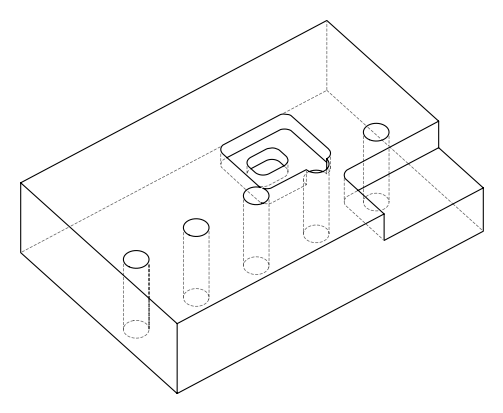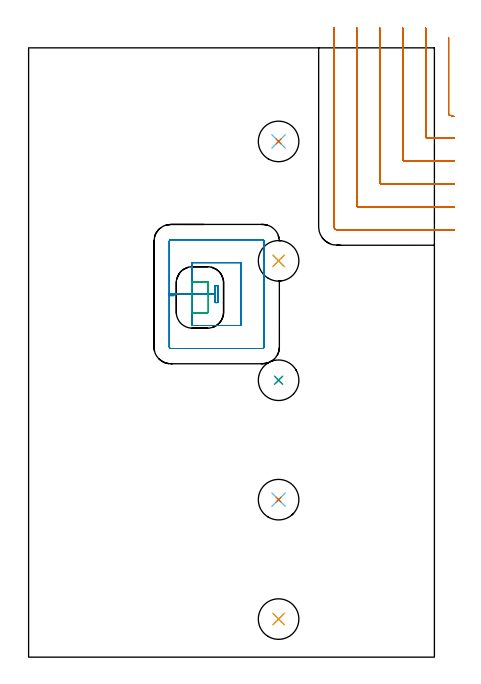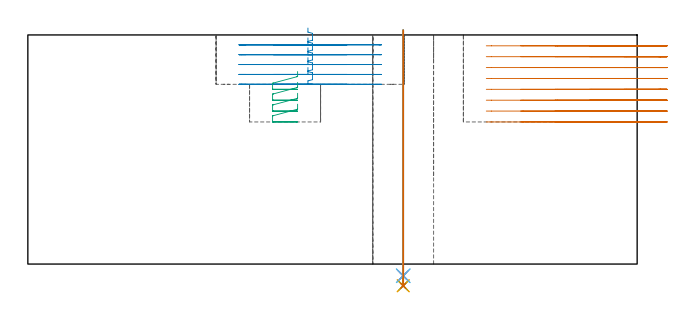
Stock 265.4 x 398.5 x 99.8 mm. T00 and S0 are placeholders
(PLAN: 13 operations, 10 tool changes, 24.9 min)
(1 MILL_CORNER_NOTCH_RECTANGULAR | CORNER_NOTCH_RECTANGULAR | UGT0201_094 | Follow Part, ap 5, ae 75% | 14.25 min | 369204 mm3)
(2 MILL_OPEN_POCKET | POCKET_OPEN | UGT0201_094 | Follow Part, ap 5, ae 75% | 5.32 min | 158393 mm3)
(3 MILL_RECTANGULAR_POCKET | POCKET_RECTANGULAR_STRAIGHT | UGT0201_094 | Follow Part, ap 5, ae 75% | 0.99 min | 18806 mm3)
(4 DRILL_THROUGH_HOLE_FROM_SOLID_MATERIAL | STEP1HOLE | UGT0301_515 | 0.43 min | 11262 mm3)
(5 DRILL_TO_ENLARGE_THROUGH_HOLE | STEP1HOLE | UGT0301_388 | 0.45 min | 43738 mm3)
(6 DRILL_THROUGH_HOLE_FROM_SOLID_MATERIAL_1 | STEP1HOLE_1 | UGT0301_515 | 0.43 min | 11250 mm3)
(7 DRILL_TO_ENLARGE_THROUGH_HOLE_1 | STEP1HOLE_1 | UGT0301_388 | 0.45 min | 43756 mm3)
(8 DRILL_THROUGH_HOLE_FROM_SOLID_MATERIAL_2 | STEP1HOLE_2 | UGT0301_515 | 0.43 min | 11266 mm3)
(9 DRILL_TO_ENLARGE_THROUGH_HOLE_2 | STEP1HOLE_2 | UGT0301_388 | 0.45 min | 43726 mm3)
(10 DRILL_THROUGH_HOLE_FROM_SOLID_MATERIAL_3 | STEP1HOLE_3 | UGT0301_515 | 0.43 min | 9868 mm3)
(11 DRILL_TO_ENLARGE_THROUGH_HOLE_3 | STEP1HOLE_3 | UGT0301_388 | 0.45 min | 38905 mm3)
(12 DRILL_THROUGH_HOLE_FROM_SOLID_MATERIAL_4 | STEP1HOLE_4 | UGT0301_515 | 0.43 min | 11248 mm3)
(13 DRILL_TO_ENLARGE_THROUGH_HOLE_4 | STEP1HOLE_4 | UGT0301_388 | 0.45 min | 43755 mm3)
(TOOL UGT0201_094 | End mill 20 mm | D20 FL38 Z4)
(TOOL UGT0301_515 | Carbide Drill 12.0 mm | D12 PA118 FL101 Z2)
(TOOL UGT0301_388 | Twist Drill 26.5 mm | D26.5 PA118 FL165 Z2)
(OP 1 MILL_CORNER_NOTCH_RECTANGULAR)
G17 G21 G94 G90
T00 M6
G54
G17 G0 G90 X274.7 Y405.176 S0 M3
G43 Z109.8 H0
Z95.062
G94 G1 Y402.176 F250.
Y355.393 F500.
G3 X275.4 Y354.445 R1.
G1 X278.262 Y353.545 F250.
G0 Z109.8
X259.7 Y411.5
Z95.062
G1 Y408.5
Y340.394 F500.
G3 X260.694 Y339.4 R1.
G1 X275.4
X278.4 F250.
G0 Z109.8
X244.7 Y411.5
Z95.062
G1 Y408.5
Y325.394 F500.
G3 X245.694 Y324.4 R1.
G1 X275.4
X278.4 F250.
G0 Z109.8
X229.7 Y411.5
Z95.062
G1 Y408.5
Y310.395 F500.
G3 X230.695 Y309.4 R1.
G1 X275.4
X278.4 F250.
G0 Z109.8
X214.7 Y411.5
Z95.062
G1 Y408.5
Y295.395 F500.
G3 X215.695 Y294.4 R1.
G1 X275.4
X278.4 F250.
G0 Z109.8
X199.7 Y411.5
Z95.062
G1 Y408.5
Y281.6 F500.
G3 X201.9 Y279.4 R2.2
G1 X275.4
X278.4 F250.
G0 Z109.8
X274.7 Y405.176
Z90.325
G1 Y402.176
Y355.393 F500.
G3 X275.4 Y354.445 R1.
G1 X278.262 Y353.545 F250.
G0 Z109.8
X259.7 Y411.5
Z90.325
G1 Y408.5
Y340.394 F500.
G3 X260.694 Y339.4 R1.
G1 X275.4
X278.4 F250.
G0 Z109.8
X244.7 Y411.5
Z90.325
G1 Y408.5
Y325.394 F500.
G3 X245.694 Y324.4 R1.
G1 X275.4
X278.4 F250.
G0 Z109.8
X229.7 Y411.5
Z90.325
G1 Y408.5
Y310.395 F500.
G3 X230.695 Y309.4 R1.
G1 X275.4
X278.4 F250.
G0 Z109.8
X214.7 Y411.5
Z90.325
G1 Y408.5
Y295.395 F500.
G3 X215.695 Y294.4 R1.
G1 X275.4
X278.4 F250.
G0 Z109.8
X199.7 Y411.5
Z90.325
G1 Y408.5
Y281.6 F500.
G3 X201.9 Y279.4 R2.2
G1 X275.4
X278.4 F250.
G0 Z109.8
X274.7 Y405.176
Z85.587
G1 Y402.176
Y355.393 F500.
G3 X275.4 Y354.445 R1.
G1 X278.262 Y353.545 F250.
G0 Z109.8
X259.7 Y411.5
Z85.587
G1 Y408.5
Y340.394 F500.
G3 X260.694 Y339.4 R1.
G1 X275.4
X278.4 F250.
G0 Z109.8
X244.7 Y411.5
Z85.587
G1 Y408.5
Y325.394 F500.
G3 X245.694 Y324.4 R1.
G1 X275.4
X278.4 F250.
G0 Z109.8
X229.7 Y411.5
Z85.587
G1 Y408.5
Y310.395 F500.
G3 X230.695 Y309.4 R1.
G1 X275.4
X278.4 F250.
G0 Z109.8
X214.7 Y411.5
Z85.587
G1 Y408.5
Y295.395 F500.
G3 X215.695 Y294.4 R1.
G1 X275.4
X278.4 F250.
G0 Z109.8
X199.7 Y411.5
Z85.587
G1 Y408.5
Y281.6 F500.
G3 X201.9 Y279.4 R2.2
G1 X275.4
X278.4 F250.
G0 Z109.8
X274.7 Y405.176
Z80.85
G1 Y402.176
Y355.393 F500.
G3 X275.4 Y354.445 R1.
G1 X278.262 Y353.545 F250.
G0 Z109.8
X259.7 Y411.5
Z80.85
G1 Y408.5
Y340.394 F500.
G3 X260.694 Y339.4 R1.
G1 X275.4
X278.4 F250.
G0 Z109.8
X244.7 Y411.5
Z80.85
G1 Y408.5
Y325.394 F500.
G3 X245.694 Y324.4 R1.
G1 X275.4
X278.4 F250.
G0 Z109.8
X229.7 Y411.5
Z80.85
G1 Y408.5
Y310.395 F500.
G3 X230.695 Y309.4 R1.
G1 X275.4
X278.4 F250.
G0 Z109.8
X214.7 Y411.5
Z80.85
G1 Y408.5
Y295.395 F500.
G3 X215.695 Y294.4 R1.
G1 X275.4
X278.4 F250.
G0 Z109.8
X199.7 Y411.5
Z80.85
G1 Y408.5
Y281.6 F500.
G3 X201.9 Y279.4 R2.2
G1 X275.4
X278.4 F250.
G0 Z109.8
X274.7 Y405.176
Z76.112
G1 Y402.176
Y355.393 F500.
G3 X275.4 Y354.445 R1.
G1 X278.262 Y353.545 F250.
G0 Z109.8
X259.7 Y411.5
Z76.112
G1 Y408.5
Y340.394 F500.
G3 X260.694 Y339.4 R1.
G1 X275.4
X278.4 F250.
G0 Z109.8
X244.7 Y411.5
Z76.112
G1 Y408.5
Y325.394 F500.
G3 X245.694 Y324.4 R1.
G1 X275.4
X278.4 F250.
G0 Z109.8
X229.7 Y411.5
Z76.112
G1 Y408.5
Y310.395 F500.
G3 X230.695 Y309.4 R1.
G1 X275.4
X278.4 F250.
G0 Z109.8
X214.7 Y411.5
Z76.112
G1 Y408.5
Y295.395 F500.
G3 X215.695 Y294.4 R1.
G1 X275.4
X278.4 F250.
G0 Z109.8
X199.7 Y411.5
Z76.112
G1 Y408.5
Y281.6 F500.
G3 X201.9 Y279.4 R2.2
G1 X275.4
X278.4 F250.
G0 Z109.8
X274.7 Y405.176
Z71.375
G1 Y402.176
Y355.393 F500.
G3 X275.4 Y354.445 R1.
G1 X278.262 Y353.545 F250.
G0 Z109.8
X259.7 Y411.5
Z71.375
G1 Y408.5
Y340.394 F500.
G3 X260.694 Y339.4 R1.
G1 X275.4
X278.4 F250.
G0 Z109.8
X244.7 Y411.5
Z71.375
G1 Y408.5
Y325.394 F500.
G3 X245.694 Y324.4 R1.
G1 X275.4
X278.4 F250.
G0 Z109.8
X229.7 Y411.5
Z71.375
G1 Y408.5
Y310.395 F500.
G3 X230.695 Y309.4 R1.
G1 X275.4
X278.4 F250.
G0 Z109.8
X214.7 Y411.5
Z71.375
G1 Y408.5
Y295.395 F500.
G3 X215.695 Y294.4 R1.
G1 X275.4
X278.4 F250.
G0 Z109.8
X199.7 Y411.5
Z71.375
G1 Y408.5
Y281.6 F500.
G3 X201.9 Y279.4 R2.2
G1 X275.4
X278.4 F250.
G0 Z109.8
X274.7 Y405.176
Z66.637
G1 Y402.176
Y355.393 F500.
G3 X275.4 Y354.445 R1.
G1 X278.262 Y353.545 F250.
G0 Z109.8
X259.7 Y411.5
Z66.637
G1 Y408.5
Y340.394 F500.
G3 X260.694 Y339.4 R1.
G1 X275.4
X278.4 F250.
G0 Z109.8
X244.7 Y411.5
Z66.637
G1 Y408.5
Y325.394 F500.
G3 X245.694 Y324.4 R1.
G1 X275.4
X278.4 F250.
G0 Z109.8
X229.7 Y411.5
Z66.637
G1 Y408.5
Y310.395 F500.
G3 X230.695 Y309.4 R1.
G1 X275.4
X278.4 F250.
G0 Z109.8
X214.7 Y411.5
Z66.637
G1 Y408.5
Y295.395 F500.
G3 X215.695 Y294.4 R1.
G1 X275.4
X278.4 F250.
G0 Z109.8
X199.7 Y411.5
Z66.637
G1 Y408.5
Y281.6 F500.
G3 X201.9 Y279.4 R2.2
G1 X275.4
X278.4 F250.
G0 Z109.8
X274.7 Y405.176
Z61.9
G1 Y402.176
Y355.393 F500.
G3 X275.4 Y354.445 R1.
G1 X278.262 Y353.545 F250.
G0 Z109.8
X259.7 Y411.5
Z61.9
G1 Y408.5
Y340.394 F500.
G3 X260.694 Y339.4 R1.
G1 X275.4
X278.4 F250.
G0 Z109.8
X244.7 Y411.5
Z61.9
G1 Y408.5
Y325.394 F500.
G3 X245.694 Y324.4 R1.
G1 X275.4
X278.4 F250.
G0 Z109.8
X229.7 Y411.5
Z61.9
G1 Y408.5
Y310.395 F500.
G3 X230.695 Y309.4 R1.
G1 X275.4
X278.4 F250.
G0 Z109.8
X214.7 Y411.5
Z61.9
G1 Y408.5
Y295.395 F500.
G3 X215.695 Y294.4 R1.
G1 X275.4
X278.4 F250.
G0 Z109.8
X199.7 Y411.5
Z61.9
G1 Y408.5
Y281.6 F500.
G3 X201.9 Y279.4 R2.2
G1 X275.4
X278.4 F250.
G0 Z109.8
M5
M2
(OP 2 MILL_OPEN_POCKET)
G17 G21 G94 G90
T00 M6
G54
G17 G0 G90 X122. Y238.494 S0 M3
G43 Z109.8 H0
Z102.8
G94 G1 Y231.9 Z101.033 F250.
X124. Z100.497
Y243. Z97.523
X122. Z96.987
Y237.45 Z95.5
Y231.9 F500.
X124.
Y243.
X122.
Y237.45
X107.
Y216.9
X139.
Y258.
X107.
Y237.45
X92.
Y202.9
G3 X93. Y201.9 R1.
G1 X153.
G3 X153.367 Y201.97 R1.
G1 X153.435 Y201.997
X153.498 Y202.033
G3 X154. Y202.9 R1.
G1 X153.999 Y272.04
G3 X153. Y273. R1.
G1 X93.
G3 X92. Y272. R1.
G1 Y237.45
Y236.45
X95. F250.
G0 X122. Y238.494 Z98.5
G1 Y231.9 Z96.733
X124. Z96.197
Y243. Z93.223
X122. Z92.687
Y237.45 Z91.2
Y231.9 F500.
X124.
Y243.
X122.
Y237.45
X107.
Y216.9
X139.
Y258.
X107.
Y237.45
X92.
Y202.9
G3 X93. Y201.9 R1.
G1 X153.
G3 X153.367 Y201.97 R1.
G1 X153.435 Y201.997
X153.498 Y202.033
G3 X154. Y202.9 R1.
G1 X153.999 Y272.04
G3 X153. Y273. R1.
G1 X93.
G3 X92. Y272. R1.
G1 Y237.45
Y236.45
X95. F250.
G0 X122. Y238.494 Z94.2
G1 Y231.9 Z92.433
X124. Z91.897
Y243. Z88.923
X122. Z88.387
Y237.45 Z86.9
Y231.9 F500.
X124.
Y243.
X122.
Y237.45
X107.
Y216.9
X139.
Y258.
X107.
Y237.45
X92.
Y202.9
G3 X93. Y201.9 R1.
G1 X153.
G3 X153.367 Y201.97 R1.
G1 X153.435 Y201.997
X153.498 Y202.033
G3 X154. Y202.9 R1.
G1 X153.999 Y272.04
G3 X153. Y273. R1.
G1 X93.
G3 X92. Y272. R1.
G1 Y237.45
Y236.45
X95. F250.
G0 X122. Y238.494 Z89.9
G1 Y231.9 Z88.133
X124. Z87.597
Y243. Z84.623
X122. Z84.087
Y237.45 Z82.6
Y231.9 F500.
X124.
Y243.
X122.
Y237.45
X107.
Y216.9
X139.
Y258.
X107.
Y237.45
X92.
Y202.9
G3 X93. Y201.9 R1.
G1 X153.
G3 X153.367 Y201.97 R1.
G1 X153.435 Y201.997
X153.498 Y202.033
G3 X154. Y202.9 R1.
G1 X153.999 Y272.04
G3 X153. Y273. R1.
G1 X93.
G3 X92. Y272. R1.
G1 Y237.45
Y236.45
X95. F250.
G0 X122. Y238.494 Z85.6
G1 Y231.9 Z83.833
X124. Z83.297
Y243. Z80.323
X122. Z79.787
Y237.45 Z78.3
Y231.9 F500.
X124.
Y243.
X122.
Y237.45
X107.
Y216.9
X139.
Y258.
X107.
Y237.45
X92.
Y202.9
G3 X93. Y201.9 R1.
G1 X153.
G3 X153.367 Y201.97 R1.
G1 X153.435 Y201.997
X153.498 Y202.033
G3 X154. Y202.9 R1.
G1 X153.999 Y272.04
G3 X153. Y273. R1.
G1 X93.
G3 X92. Y272. R1.
G1 Y237.45
Y236.45
X95. F250.
G0 Z109.8
M5
M2
(OP 3 MILL_RECTANGULAR_POCKET)
G17 G21 G94 G90
T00 M6
G54
G17 G0 G90 X117.5 Y237.037 S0 M3
G43 Z109.8 H0
Z83.85
G94 G1 Y244.9 Z81.743 F250.
Y244.963 Z81.726
X117.44 Y245.121 Z81.681
X117.321 Y245.24 Z81.636
X117.163 Y245.3 Z81.591
X106.937 Z78.851
X106.779 Y245.24 Z78.805
X106.66 Y245.121 Z78.76
X106.6 Y244.963 Z78.715
Y244.9 Z78.698
Y235.25 Z76.112
Y225.6 F500.
G3 X107. Y225.2 R0.4
G1 X117.1
G3 X117.5 Y225.6 R0.4
G1 Y244.9
G3 X117.1 Y245.3 R0.4
G1 X107.
G3 X106.6 Y244.9 R0.4
G1 Y235.25
Y234.25
G0 X117.5 Y237.037 Z79.112
G1 Y244.9 Z77.006 F250.
Y244.963 Z76.989
X117.44 Y245.121 Z76.944
X117.321 Y245.24 Z76.898
X117.163 Y245.3 Z76.853
X106.937 Z74.113
X106.779 Y245.24 Z74.068
X106.66 Y245.121 Z74.023
X106.6 Y244.963 Z73.978
Y244.9 Z73.961
Y235.25 Z71.375
Y225.6 F500.
G3 X107. Y225.2 R0.4
G1 X117.1
G3 X117.5 Y225.6 R0.4
G1 Y244.9
G3 X117.1 Y245.3 R0.4
G1 X107.
G3 X106.6 Y244.9 R0.4
G1 Y235.25
Y234.25
G0 X117.5 Y237.037 Z74.375
G1 Y244.9 Z72.268 F250.
Y244.963 Z72.251
X117.44 Y245.121 Z72.206
X117.321 Y245.24 Z72.161
X117.163 Y245.3 Z72.116
X106.937 Z69.376
X106.779 Y245.24 Z69.33
X106.66 Y245.121 Z69.285
X106.6 Y244.963 Z69.24
Y244.9 Z69.223
Y235.25 Z66.637
Y225.6 F500.
G3 X107. Y225.2 R0.4
G1 X117.1
G3 X117.5 Y225.6 R0.4
G1 Y244.9
G3 X117.1 Y245.3 R0.4
G1 X107.
G3 X106.6 Y244.9 R0.4
G1 Y235.25
Y234.25
G0 X117.5 Y237.037 Z69.637
G1 Y244.9 Z67.531 F250.
Y244.963 Z67.514
X117.44 Y245.121 Z67.469
X117.321 Y245.24 Z67.423
X117.163 Y245.3 Z67.378
X106.937 Z64.638
X106.779 Y245.24 Z64.593
X106.66 Y245.121 Z64.548
X106.6 Y244.963 Z64.503
Y244.9 Z64.486
Y235.25 Z61.9
Y225.6 F500.
G3 X107. Y225.2 R0.4
G1 X117.1
G3 X117.5 Y225.6 R0.4
G1 Y244.9
G3 X117.1 Y245.3 R0.4
G1 X107.
G3 X106.6 Y244.9 R0.4
G1 Y235.25
Y234.25
G0 Z109.8
M5
M2
(OP 4 DRILL_THROUGH_HOLE_FROM_SOLID_MATERIAL)
G17 G21 G94 G90
T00 M6
G54
G17 G0 G90 X163.5 Y24.9 S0 M3
G43 Z109.8 H0
G94 G81 G98 Z-5.105 F250. R101.8
G80
M5
M2
(OP 5 DRILL_TO_ENLARGE_THROUGH_HOLE)
G17 G21 G94 G90
T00 M6
G54
G17 G0 G90 X163.5 Y24.9 S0 M3
G43 Z109.8 H0
G94 G73 G98 Z-9.461 F250. Q21.852 R101.8
G80
M5
M2
(OP 6 DRILL_THROUGH_HOLE_FROM_SOLID_MATERIAL_1)
G17 G21 G94 G90
T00 M6
G54
G17 G0 G90 X163.5 Y103. S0 M3
G43 Z109.8 H0
G94 G81 G98 Z-5.105 F250. R101.8
G80
M5
M2
(OP 7 DRILL_TO_ENLARGE_THROUGH_HOLE_1)
G17 G21 G94 G90
T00 M6
G54
G17 G0 G90 X163.5 Y103. S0 M3
G43 Z109.8 H0
G94 G73 G98 Z-9.461 F250. Q21.852 R101.8
G80
M5
M2
(OP 8 DRILL_THROUGH_HOLE_FROM_SOLID_MATERIAL_2)
G17 G21 G94 G90
T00 M6
G54
G17 G0 G90 X163.5 Y181.1 S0 M3
G43 Z109.8 H0
G94 G81 G98 Z-5.105 F250. R101.8
G80
M5
M2
(OP 9 DRILL_TO_ENLARGE_THROUGH_HOLE_2)
G17 G21 G94 G90
T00 M6
G54
G17 G0 G90 X163.5 Y181.1 S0 M3
G43 Z109.8 H0
G94 G73 G98 Z-9.461 F250. Q21.852 R101.8
G80
M5
M2
(OP 10 DRILL_THROUGH_HOLE_FROM_SOLID_MATERIAL_3)
G17 G21 G94 G90
T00 M6
G54
G17 G0 G90 X163.5 Y259.2 S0 M3
G43 Z109.8 H0
G94 G81 G98 Z-5.105 F250. R101.8
G80
M5
M2
(OP 11 DRILL_TO_ENLARGE_THROUGH_HOLE_3)
G17 G21 G94 G90
T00 M6
G54
G17 G0 G90 X163.5 Y259.2 S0 M3
G43 Z109.8 H0
G94 G73 G98 Z-9.461 F250. Q21.852 R101.8
G80
M5
M2
(OP 12 DRILL_THROUGH_HOLE_FROM_SOLID_MATERIAL_4)
G17 G21 G94 G90
T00 M6
G54
G17 G0 G90 X163.5 Y337.3 S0 M3
G43 Z109.8 H0
G94 G81 G98 Z-5.105 F250. R101.8
G80
M5
M2
(OP 13 DRILL_TO_ENLARGE_THROUGH_HOLE_4)
G17 G21 G94 G90
T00 M6
G54
G17 G0 G90 X163.5 Y337.3 S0 M3
G43 Z109.8 H0
G94 G73 G98 Z-9.461 F250. Q21.852 R101.8
G80
M5
M2
